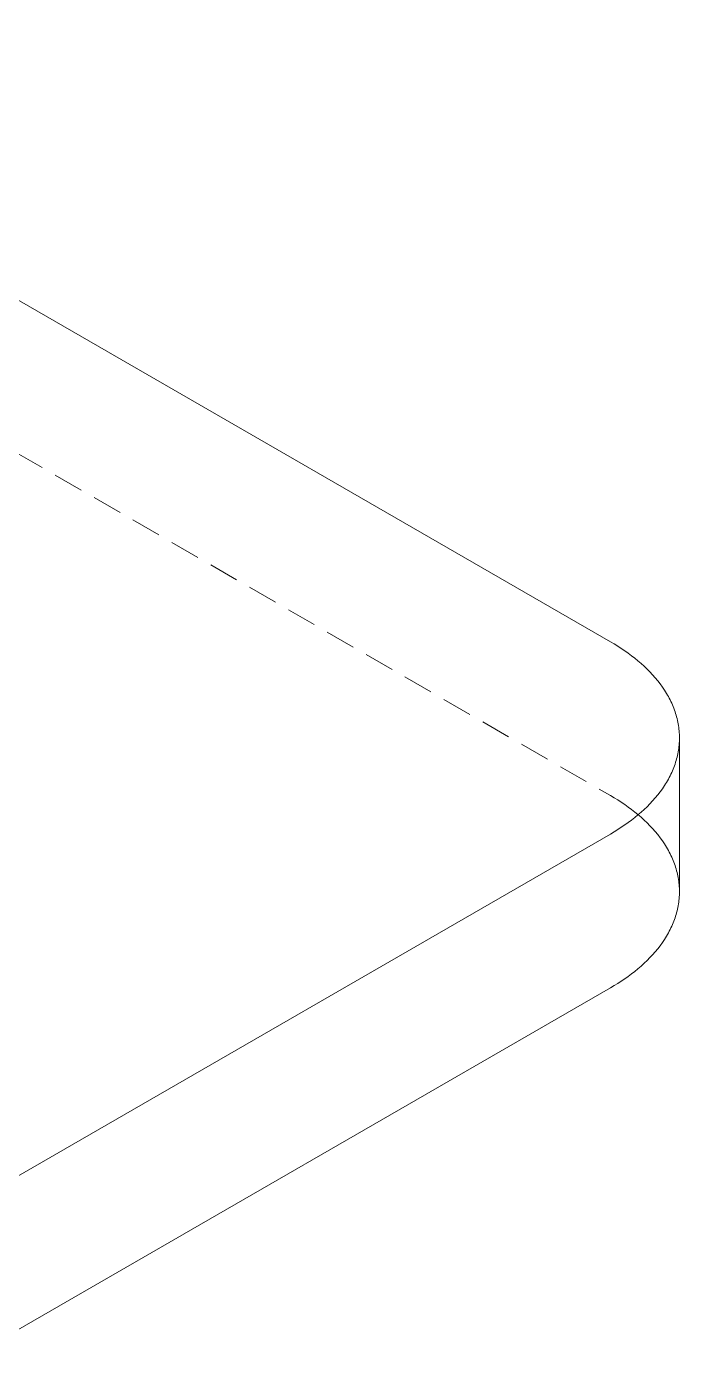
# Model space of a CAD drawing. Header units: millimetres. Extents: x -111 to 4919, y -143 to 3304.
# Drawn here: x 4718.5 to 4746.2, y 1527.4 to 1583.7 of the extents above; entities that cross this region are included whole.
import ezdxf

# ---------------------------------------------------------------- set-up
doc = ezdxf.new("R2010")
doc.units = ezdxf.units.MM
doc.linetypes.add('HIDDEN', pattern=[1.905, 1.27, -0.635])
doc.layers.add('ZANO_R', color=7, linetype='Continuous', lineweight=0)
doc.layers.add('ZANO_R_przerywana', color=7, linetype='HIDDEN', lineweight=0)

msp = doc.modelspace()

# ---------------------------------------------------------------- linework, layer by layer
at = {"layer": 'ZANO_R'}
for p, q in [((4743.248, 1557.588), (4717.793, 1572.285)), ((4743.248, 1557.588), (4743.404, 1557.497)), ((4743.404, 1557.497), (4743.557, 1557.402)), ((4743.557, 1557.402), (4743.707, 1557.305)), ((4743.707, 1557.305), (4743.855, 1557.205)), ((4743.855, 1557.205), (4744, 1557.102)), ((4744, 1557.102), (4744.143, 1556.996)), ((4744.143, 1556.996), (4744.282, 1556.888)), ((4744.282, 1556.888), (4744.417, 1556.777)), ((4744.417, 1556.777), (4744.549, 1556.664)), ((4744.549, 1556.664), (4744.677, 1556.547)), ((4744.677, 1556.547), (4744.801, 1556.429)), ((4744.801, 1556.429), (4744.921, 1556.307)), ((4744.921, 1556.307), (4745.037, 1556.184)), ((4745.037, 1556.184), (4745.148, 1556.058)), ((4745.148, 1556.058), (4745.254, 1555.929)), ((4745.254, 1555.929), (4745.355, 1555.799)), ((4745.355, 1555.799), (4745.451, 1555.666)), ((4745.451, 1555.666), (4745.542, 1555.532)), ((4745.542, 1555.532), (4745.585, 1555.464)), ((4745.585, 1555.464), (4745.627, 1555.395)), ((4745.627, 1555.395), (4745.667, 1555.326)), ((4745.667, 1555.326), (4745.706, 1555.257)), ((4745.706, 1555.257), (4745.744, 1555.187)), ((4745.744, 1555.187), (4745.78, 1555.117)), ((4745.78, 1555.117), (4745.815, 1555.047)), ((4745.815, 1555.047), (4745.848, 1554.976)), ((4745.848, 1554.976), (4745.879, 1554.905)), ((4745.879, 1554.905), (4745.91, 1554.833)), ((4745.91, 1554.833), (4745.938, 1554.761)), ((4745.938, 1554.761), (4745.965, 1554.689)), ((4745.965, 1554.689), (4745.991, 1554.616)), ((4745.991, 1554.616), (4746.015, 1554.543)), ((4746.015, 1554.543), (4746.037, 1554.47)), ((4746.037, 1554.47), (4746.058, 1554.397)), ((4746.058, 1554.397), (4746.077, 1554.324)), ((4746.077, 1554.324), (4746.094, 1554.25)), ((4746.094, 1554.25), (4746.11, 1554.176)), ((4746.11, 1554.176), (4746.124, 1554.102)), ((4746.124, 1554.102), (4746.136, 1554.028)), ((4746.136, 1554.028), (4746.147, 1553.953)), ((4746.147, 1553.953), (4746.157, 1553.879)), ((4746.157, 1553.879), (4746.164, 1553.804)), ((4746.164, 1553.804), (4746.17, 1553.73)), ((4746.17, 1553.73), (4746.174, 1553.655)), ((4746.157, 1553.132), (4746.147, 1553.058)), ((4746.164, 1553.207), (4746.157, 1553.132)), ((4746.17, 1553.282), (4746.164, 1553.207)), ((4746.174, 1553.356), (4746.17, 1553.282)), ((4746.174, 1553.655), (4746.177, 1553.58)), ((4746.177, 1553.431), (4746.174, 1553.356)), ((4746.177, 1553.58), (4746.177, 1553.506)), ((4746.177, 1553.506), (4746.177, 1546.974)), ((4746.177, 1553.506), (4746.177, 1553.431)), ((4746.037, 1552.541), (4746.015, 1552.468)), ((4746.058, 1552.614), (4746.037, 1552.541)), ((4746.077, 1552.688), (4746.058, 1552.614)), ((4746.094, 1552.762), (4746.077, 1552.688)), ((4746.11, 1552.835), (4746.094, 1552.762)), ((4746.124, 1552.909), (4746.11, 1552.835)), ((4746.136, 1552.984), (4746.124, 1552.909)), ((4746.147, 1553.058), (4746.136, 1552.984)), ((4745.848, 1552.036), (4745.815, 1551.965)), ((4745.879, 1552.107), (4745.848, 1552.036)), ((4745.91, 1552.179), (4745.879, 1552.107)), ((4745.938, 1552.25), (4745.91, 1552.179)), ((4745.965, 1552.323), (4745.938, 1552.25)), ((4745.991, 1552.395), (4745.965, 1552.323)), ((4746.015, 1552.468), (4745.991, 1552.395)), ((4745.542, 1551.48), (4745.451, 1551.345)), ((4745.585, 1551.548), (4745.542, 1551.48)), ((4745.627, 1551.616), (4745.585, 1551.548)), ((4745.667, 1551.685), (4745.627, 1551.616)), ((4745.706, 1551.754), (4745.667, 1551.685)), ((4745.744, 1551.824), (4745.706, 1551.754)), ((4745.78, 1551.894), (4745.744, 1551.824)), ((4745.815, 1551.965), (4745.78, 1551.894)), ((4743.248, 1551.056), (4743.404, 1550.965)), ((4743.404, 1550.965), (4743.557, 1550.87)), ((4743.557, 1550.87), (4743.707, 1550.773)), ((4745.148, 1550.954), (4745.037, 1550.828)), ((4745.254, 1551.082), (4745.148, 1550.954)), ((4745.355, 1551.213), (4745.254, 1551.082)), ((4745.451, 1551.345), (4745.355, 1551.213)), ((4743.707, 1550.773), (4743.855, 1550.673)), ((4743.855, 1550.673), (4744, 1550.57)), ((4744, 1550.57), (4744.143, 1550.465)), ((4744.143, 1550.465), (4744.282, 1550.356)), ((4744.282, 1550.356), (4744.417, 1550.245)), ((4744.549, 1550.348), (4744.417, 1550.234)), ((4744.677, 1550.464), (4744.549, 1550.348)), ((4744.801, 1550.583), (4744.677, 1550.464)), ((4744.921, 1550.704), (4744.801, 1550.583)), ((4745.037, 1550.828), (4744.921, 1550.704)), ((4743.855, 1549.807), (4743.707, 1549.707)), ((4744, 1549.909), (4743.855, 1549.807)), ((4744.143, 1550.015), (4744, 1549.909)), ((4744.282, 1550.123), (4744.143, 1550.015)), ((4744.417, 1550.234), (4744.282, 1550.123)), ((4744.417, 1550.245), (4744.549, 1550.132)), ((4744.549, 1550.132), (4744.677, 1550.015)), ((4744.677, 1550.015), (4744.801, 1549.897)), ((4744.801, 1549.897), (4744.921, 1549.775)), ((4744.921, 1549.775), (4745.037, 1549.652)), ((4439.193, 1373.876), (4743.248, 1549.423)), ((4743.404, 1549.515), (4743.248, 1549.423)), ((4743.557, 1549.609), (4743.404, 1549.515)), ((4743.707, 1549.707), (4743.557, 1549.609)), ((4745.037, 1549.652), (4745.148, 1549.526)), ((4745.148, 1549.526), (4745.254, 1549.397)), ((4745.254, 1549.397), (4745.355, 1549.267)), ((4745.355, 1549.267), (4745.451, 1549.134)), ((4745.451, 1549.134), (4745.542, 1549)), ((4745.542, 1549), (4745.585, 1548.932)), ((4745.585, 1548.932), (4745.627, 1548.863)), ((4745.627, 1548.863), (4745.667, 1548.794)), ((4745.667, 1548.794), (4745.706, 1548.725)), ((4745.706, 1548.725), (4745.744, 1548.655)), ((4745.744, 1548.655), (4745.78, 1548.585)), ((4745.78, 1548.585), (4745.815, 1548.515)), ((4745.815, 1548.515), (4745.848, 1548.444)), ((4745.848, 1548.444), (4745.879, 1548.373)), ((4745.879, 1548.373), (4745.91, 1548.301)), ((4745.91, 1548.301), (4745.938, 1548.229)), ((4745.938, 1548.229), (4745.965, 1548.157)), ((4745.965, 1548.157), (4745.991, 1548.084)), ((4745.991, 1548.084), (4746.015, 1548.012)), ((4746.015, 1548.012), (4746.037, 1547.938)), ((4746.037, 1547.938), (4746.058, 1547.865)), ((4746.058, 1547.865), (4746.077, 1547.792)), ((4746.077, 1547.792), (4746.094, 1547.718)), ((4746.094, 1547.718), (4746.11, 1547.644)), ((4746.11, 1547.644), (4746.124, 1547.57)), ((4746.124, 1547.57), (4746.136, 1547.496)), ((4746.136, 1547.496), (4746.147, 1547.421)), ((4746.147, 1547.421), (4746.157, 1547.347)), ((4746.157, 1547.347), (4746.164, 1547.273)), ((4746.164, 1547.273), (4746.17, 1547.198)), ((4746.17, 1547.198), (4746.174, 1547.123)), ((4746.174, 1547.123), (4746.177, 1547.049)), ((4746.177, 1547.049), (4746.177, 1546.974)), ((4746.177, 1546.974), (4746.177, 1546.899)), ((4746.124, 1546.378), (4746.11, 1546.303)), ((4746.136, 1546.452), (4746.124, 1546.378)), ((4746.147, 1546.526), (4746.136, 1546.452)), ((4746.157, 1546.6), (4746.147, 1546.526)), ((4746.164, 1546.675), (4746.157, 1546.6)), ((4746.17, 1546.75), (4746.164, 1546.675)), ((4746.174, 1546.824), (4746.17, 1546.75)), ((4746.177, 1546.899), (4746.174, 1546.824)), ((4745.965, 1545.791), (4745.938, 1545.719)), ((4745.991, 1545.863), (4745.965, 1545.791)), ((4746.015, 1545.936), (4745.991, 1545.863)), ((4746.037, 1546.009), (4746.015, 1545.936)), ((4746.058, 1546.082), (4746.037, 1546.009)), ((4746.077, 1546.156), (4746.058, 1546.082)), ((4746.094, 1546.23), (4746.077, 1546.156)), ((4746.11, 1546.303), (4746.094, 1546.23)), ((4745.706, 1545.222), (4745.667, 1545.153)), ((4745.744, 1545.292), (4745.706, 1545.222)), ((4745.78, 1545.362), (4745.744, 1545.292)), ((4745.815, 1545.433), (4745.78, 1545.362)), ((4745.848, 1545.504), (4745.815, 1545.433)), ((4745.879, 1545.575), (4745.848, 1545.504)), ((4745.91, 1545.647), (4745.879, 1545.575)), ((4745.938, 1545.719), (4745.91, 1545.647)), ((4745.355, 1544.681), (4745.254, 1544.55)), ((4745.451, 1544.813), (4745.355, 1544.681)), ((4745.542, 1544.948), (4745.451, 1544.813)), ((4745.585, 1545.016), (4745.542, 1544.948)), ((4745.627, 1545.084), (4745.585, 1545.016)), ((4745.667, 1545.153), (4745.627, 1545.084)), ((4744.921, 1544.172), (4744.801, 1544.051)), ((4745.037, 1544.296), (4744.921, 1544.172)), ((4745.148, 1544.422), (4745.037, 1544.296)), ((4745.254, 1544.55), (4745.148, 1544.422)), ((4744.282, 1543.591), (4744.143, 1543.483)), ((4744.417, 1543.702), (4744.282, 1543.591)), ((4744.549, 1543.816), (4744.417, 1543.702)), ((4744.677, 1543.932), (4744.549, 1543.816)), ((4744.801, 1544.051), (4744.677, 1543.932)), ((4743.404, 1542.983), (4743.248, 1542.891)), ((4743.557, 1543.077), (4743.404, 1542.983)), ((4743.707, 1543.175), (4743.557, 1543.077)), ((4743.855, 1543.275), (4743.707, 1543.175)), ((4744, 1543.377), (4743.855, 1543.275)), ((4744.143, 1543.483), (4744, 1543.377)), ((4743.248, 1542.891), (4439.193, 1367.345))]:
    msp.add_line(p, q, dxfattribs=at)
at = {"layer": 'ZANO_R_przerywana'}
msp.add_line((4686.68, 1583.716), (4743.248, 1551.056), dxfattribs=at)

doc.saveas('drawing.dxf')
